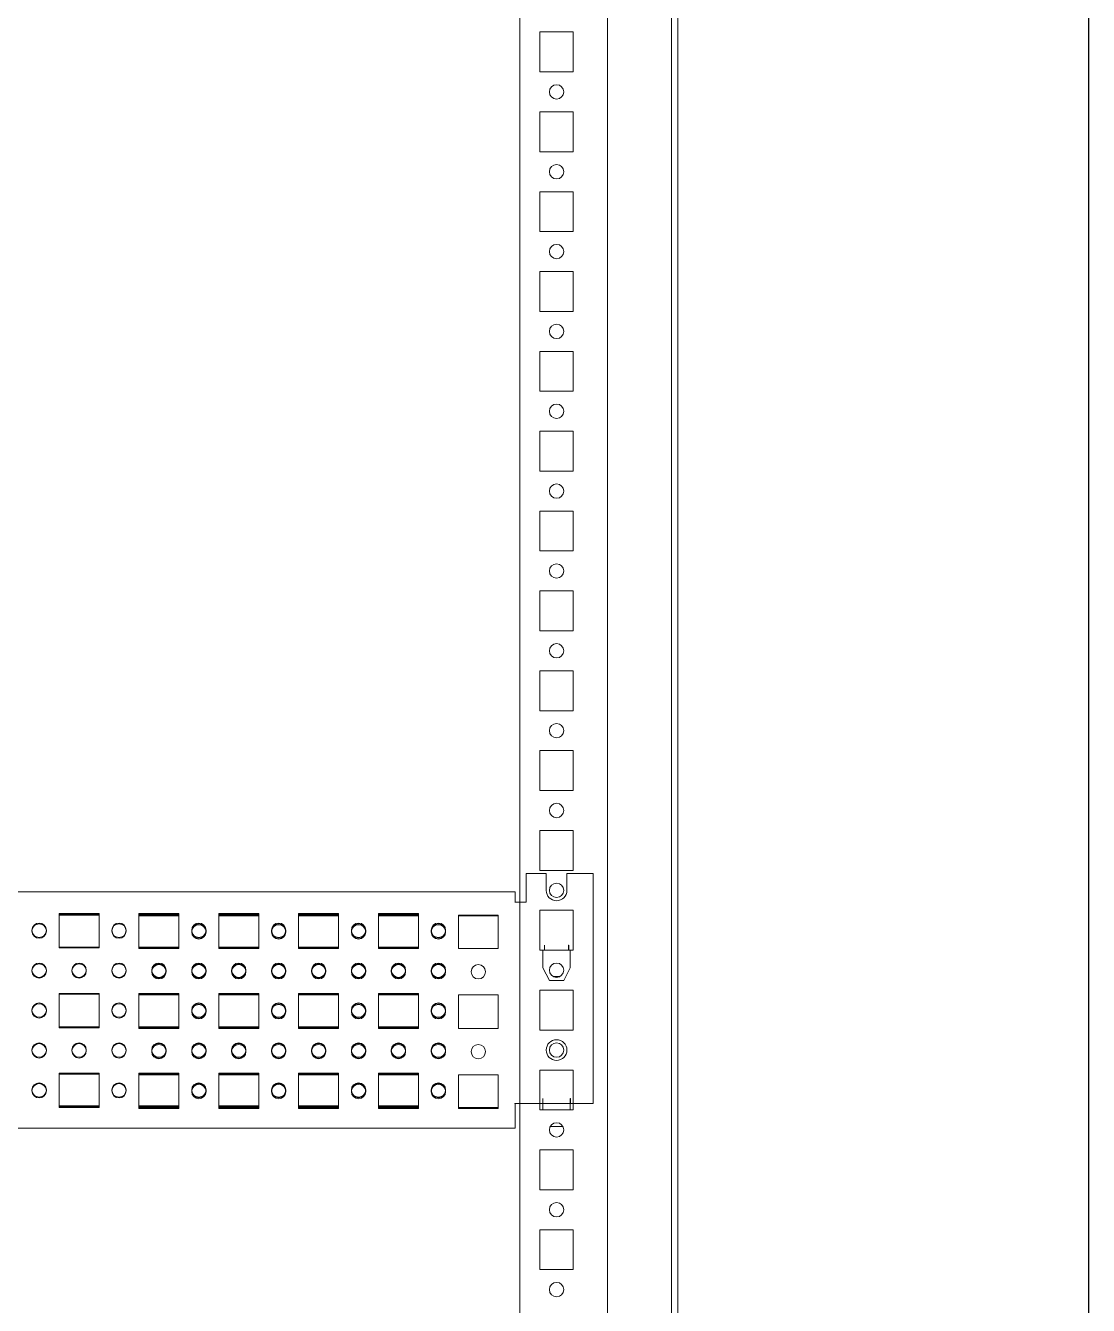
# Model space of a CAD drawing. Header units: millimetres. Extents: x 6893 to 19543, y -3475 to 6590.
# Drawn here: x 12952.7 to 13285.5, y -892 to -491.3 of the extents above; entities that cross this region are included whole.
import ezdxf

# ---------------------------------------------------------------- set-up
doc = ezdxf.new("R2010")
doc.units = ezdxf.units.MM
doc.linetypes.add('ACAD_ISO04W100', pattern=[30, 24, -3, 0, -3])
doc.layers.add('shixian', color=7, linetype='Continuous')
doc.layers.add('xuxian1', color=6, linetype='ACAD_ISO04W100')

# ---------------------------------------------------------------- blocks, each defined once
blk = doc.blocks.new('图框1')
at = {"layer": 'xuxian1', "linetype": 'ByBlock'}
blk.add_line((333.583, 247.158), (333.583, 52.158), dxfattribs=at)

msp = doc.modelspace()

# ---------------------------------------------------------------- linework, layer by layer
at = {"color": 7, "linetype": 'Continuous', "lineweight": 15}
for p, q in [((13154.9691, -164.99), (13154.9691, -1633.9901)), ((13156.9691, -164.99), (13156.9691, -1633.9901)), ((13107.4691, -1618.0901), (13107.4691, -206.09)), ((13134.9691, -1564.49), (13134.9691, -234.49)), ((13124.2191, -493.34), (13113.7191, -493.34)), ((13113.7191, -493.34), (13113.7191, -505.84)), ((13124.2191, -505.84), (13124.2191, -493.34)), ((13113.7191, -505.84), (13124.2191, -505.84)), ((13124.2191, -518.34), (13113.7191, -518.34)), ((13113.7191, -518.34), (13113.7191, -530.84)), ((13124.2191, -518.3401), (13113.7191, -518.3401)), ((13113.7191, -518.3401), (13113.7191, -530.84)), ((13124.2191, -530.84), (13124.2191, -518.34)), ((13124.2191, -530.84), (13124.2191, -518.3401)), ((13113.7191, -530.84), (13124.2191, -530.84)), ((13113.7191, -530.84), (13124.2191, -530.84)), ((13124.2191, -543.34), (13113.7191, -543.34)), ((13113.7191, -543.34), (13113.7191, -555.84)), ((13124.2191, -543.3401), (13113.7191, -543.3401)), ((13113.7191, -543.3401), (13113.7191, -555.84)), ((13124.2191, -543.3401), (13113.7191, -543.3401)), ((13113.7191, -543.3401), (13113.7191, -555.84)), ((13124.2191, -555.84), (13124.2191, -543.34)), ((13124.2191, -555.84), (13124.2191, -543.3401)), ((13124.2191, -555.84), (13124.2191, -543.3401)), ((13113.7191, -555.84), (13124.2191, -555.84)), ((13113.7191, -555.84), (13124.2191, -555.84)), ((13113.7191, -555.84), (13124.2191, -555.84)), ((13124.2191, -568.34), (13113.7191, -568.34)), ((13113.7191, -568.34), (13113.7191, -580.84)), ((13124.2191, -568.34), (13113.7191, -568.34)), ((13113.7191, -568.34), (13113.7191, -580.84)), ((13124.2191, -568.34), (13113.7191, -568.34)), ((13113.7191, -568.34), (13113.7191, -580.8401)), ((13124.2191, -580.84), (13124.2191, -568.34)), ((13124.2191, -580.84), (13124.2191, -568.34)), ((13124.2191, -580.8401), (13124.2191, -568.34)), ((13113.7191, -580.84), (13124.2191, -580.84)), ((13113.7191, -580.84), (13124.2191, -580.84)), ((13113.7191, -580.8401), (13124.2191, -580.8401)), ((13124.2191, -593.34), (13113.7191, -593.34)), ((13113.7191, -593.34), (13113.7191, -605.8401)), ((13124.2191, -593.34), (13113.7191, -593.34)), ((13113.7191, -593.34), (13113.7191, -605.8401)), ((13124.2191, -593.34), (13113.7191, -593.34)), ((13113.7191, -593.34), (13113.7191, -605.84)), ((13124.2191, -605.8401), (13124.2191, -593.34)), ((13124.2191, -605.8401), (13124.2191, -593.34)), ((13124.2191, -605.84), (13124.2191, -593.34)), ((13113.7191, -605.84), (13124.2191, -605.84)), ((13113.7191, -605.8401), (13124.2191, -605.8401)), ((13113.7191, -605.8401), (13124.2191, -605.8401)), ((13124.2191, -618.34), (13113.7191, -618.34)), ((13113.7191, -618.34), (13113.7191, -630.84)), ((13124.2191, -618.34), (13113.7191, -618.34)), ((13113.7191, -618.34), (13113.7191, -630.8401)), ((13124.2191, -618.34), (13113.7191, -618.34)), ((13113.7191, -618.34), (13113.7191, -630.84)), ((13124.2191, -630.84), (13124.2191, -618.34)), ((13124.2191, -630.8401), (13124.2191, -618.34)), ((13124.2191, -630.84), (13124.2191, -618.34)), ((13113.7191, -630.84), (13124.2191, -630.84)), ((13113.7191, -630.84), (13124.2191, -630.84)), ((13113.7191, -630.8401), (13124.2191, -630.8401)), ((13124.2191, -643.34), (13113.7191, -643.34)), ((13113.7191, -643.34), (13113.7191, -655.84)), ((13124.2191, -643.34), (13113.7191, -643.34)), ((13113.7191, -643.34), (13113.7191, -655.84)), ((13124.2191, -655.84), (13124.2191, -643.34)), ((13124.2191, -655.84), (13124.2191, -643.34)), ((13113.7191, -655.84), (13124.2191, -655.84)), ((13113.7191, -655.84), (13124.2191, -655.84)), ((13124.2191, -668.3401), (13113.7191, -668.3401)), ((13113.7191, -668.3401), (13113.7191, -680.84)), ((13124.2191, -680.84), (13124.2191, -668.3401)), ((13113.7191, -680.84), (13124.2191, -680.84)), ((13124.2191, -693.34), (13113.7191, -693.34)), ((13113.7191, -693.34), (13113.7191, -705.84)), ((13124.2191, -705.84), (13124.2191, -693.34)), ((13113.7191, -705.84), (13124.2191, -705.84)), ((13124.2191, -718.34), (13113.7191, -718.34)), ((13113.7191, -718.34), (13113.7191, -730.8401)), ((13124.2191, -730.8401), (13124.2191, -718.34)), ((13113.7191, -730.8401), (13124.2191, -730.8401)), ((13124.2191, -743.34), (13113.7191, -743.34)), ((13113.7191, -743.34), (13113.7191, -755.84)), ((13124.2191, -755.84), (13124.2191, -743.34)), ((13115.7194, -756.84), (13109.4694, -756.84)), ((13109.4694, -756.84), (13109.4694, -765.84)), ((13113.7191, -755.84), (13124.2191, -755.84)), ((13113.7191, -755.8401), (13124.2191, -755.8401)), ((13115.7194, -756.84), (13115.7194, -762.09)), ((13122.2194, -762.09), (13122.2194, -756.84)), ((13130.4694, -756.84), (13122.2194, -756.84)), ((13130.4694, -828.84), (13130.4694, -756.84)), ((13105.9694, -762.59), (12830.9691, -762.59)), ((13105.9694, -762.59), (13105.9694, -764.1001)), ((13105.9694, -765.7651), (13105.9694, -764.1001)), ((12963.2194, -769.34), (12963.2194, -779.84)), ((12963.2194, -769.34), (12963.2194, -779.84)), ((12975.7194, -769.34), (12963.2194, -769.34)), ((12975.7194, -779.84), (12975.7194, -769.34)), ((12988.2194, -769.34), (12988.2194, -779.84)), ((13000.7194, -769.34), (12988.2194, -769.34)), ((12988.2194, -769.34), (12988.2194, -779.84)), ((13000.7194, -769.34), (12988.2194, -769.34)), ((12988.2194, -769.34), (12988.2194, -779.84)), ((12988.2194, -769.34), (12988.2194, -779.84)), ((13000.7194, -769.34), (12988.2194, -769.34)), ((13000.7194, -779.84), (13000.7194, -769.34)), ((13000.7194, -779.84), (13000.7194, -769.34)), ((13000.7194, -779.84), (13000.7194, -769.34)), ((13013.2194, -769.34), (13013.2194, -779.84)), ((13025.7194, -769.34), (13013.2194, -769.34)), ((13013.2194, -769.34), (13013.2194, -779.84)), ((13013.2194, -769.34), (13013.2194, -779.84)), ((13025.7194, -769.34), (13013.2194, -769.34)), ((13025.7194, -779.84), (13025.7194, -769.34)), ((13025.7194, -779.84), (13025.7194, -769.34)), ((13038.2194, -769.34), (13038.2194, -779.84)), ((13038.2194, -769.34), (13038.2194, -779.84)), ((13050.7194, -769.34), (13038.2194, -769.34)), ((13050.7194, -779.84), (13050.7194, -769.34)), ((13063.2194, -769.34), (13063.2194, -779.84)), ((13075.7194, -769.34), (13063.2194, -769.34)), ((13075.7194, -779.84), (13075.7194, -769.34)), ((13105.9694, -765.7651), (13105.891, -765.7651)), ((13105.891, -765.7651), (13105.891, -765.84)), ((13105.891, -765.84), (13105.9661, -765.84)), ((13105.9721, -765.84), (13105.9661, -765.84)), ((13105.9694, -765.7651), (13105.9694, -765.84)), ((13105.9721, -765.84), (13107.5625, -765.84)), ((13107.5625, -765.84), (13108.4713, -765.84)), ((13109.4694, -765.84), (13108.4713, -765.84)), ((13124.2191, -768.34), (13113.7191, -768.34)), ((13113.7191, -768.34), (13113.7191, -780.84)), ((13124.2191, -780.84), (13124.2191, -768.34)), ((12963.2194, -769.59), (12963.2194, -780.09)), ((12975.7194, -769.59), (12963.2194, -769.59)), ((12963.2194, -769.59), (12963.2194, -780.09)), ((12975.7194, -769.59), (12963.2194, -769.59)), ((12975.7194, -769.59), (12963.2194, -769.59)), ((12975.7194, -769.84), (12963.2194, -769.84)), ((12975.7194, -769.84), (12963.2194, -769.84)), ((12975.7194, -780.09), (12975.7194, -769.59)), ((12975.7194, -780.09), (12975.7194, -769.59)), ((13000.7194, -769.59), (12988.2194, -769.59)), ((12988.2194, -769.59), (12988.2194, -780.09)), ((13000.7194, -769.59), (12988.2194, -769.59)), ((13000.7194, -769.59), (12988.2194, -769.59)), ((12988.2194, -769.59), (12988.2194, -780.09)), ((13000.7194, -769.59), (12988.2194, -769.59)), ((13000.7194, -769.59), (12988.2194, -769.59)), ((12988.2194, -769.59), (12988.2194, -780.09)), ((13000.7194, -769.59), (12988.2194, -769.59)), ((12988.2194, -769.59), (12988.2194, -780.09)), ((13000.7194, -769.59), (12988.2194, -769.59)), ((12988.2194, -769.59), (12988.2194, -780.09)), ((13000.7194, -769.59), (12988.2194, -769.59)), ((13000.7194, -769.84), (12988.2194, -769.84)), ((13000.7194, -769.84), (12988.2194, -769.84)), ((13000.7194, -769.84), (12988.2194, -769.84)), ((13000.7194, -769.84), (12988.2194, -769.84)), ((13000.7194, -769.84), (12988.2194, -769.84)), ((12988.2194, -769.84), (13000.7194, -769.84)), ((12988.2194, -780.34), (12988.2194, -769.84)), ((13000.7194, -770.09), (12988.2194, -770.09)), ((13000.7194, -780.09), (13000.7194, -769.59)), ((13000.7194, -780.09), (13000.7194, -769.59)), ((13000.7194, -780.09), (13000.7194, -769.59)), ((13000.7194, -780.09), (13000.7194, -769.59)), ((13000.7194, -780.09), (13000.7194, -769.59)), ((13000.7194, -769.84), (13000.7194, -780.34)), ((13025.7194, -769.59), (13013.2194, -769.59)), ((13013.2194, -769.59), (13025.7194, -769.59)), ((13013.2194, -780.09), (13013.2194, -769.59)), ((13013.2194, -769.59), (13013.2194, -780.09)), ((13025.7194, -769.59), (13013.2194, -769.59)), ((13025.7194, -769.59), (13013.2194, -769.59)), ((13013.2194, -769.59), (13013.2194, -780.09)), ((13025.7194, -769.59), (13013.2194, -769.59)), ((13013.2194, -769.59), (13013.2194, -780.09)), ((13025.7194, -769.59), (13013.2194, -769.59)), ((13013.2194, -769.59), (13013.2194, -780.09)), ((13025.7194, -769.59), (13013.2194, -769.59)), ((13025.7194, -769.84), (13013.2194, -769.84)), ((13025.7194, -769.84), (13013.2194, -769.84)), ((13025.7194, -769.84), (13013.2194, -769.84)), ((13025.7194, -769.84), (13013.2194, -769.84)), ((13025.7194, -769.84), (13013.2194, -769.84)), ((13013.2194, -769.84), (13025.7194, -769.84)), ((13013.2194, -780.34), (13013.2194, -769.84)), ((13025.7194, -770.09), (13013.2194, -770.09)), ((13025.7194, -769.59), (13025.7194, -780.09)), ((13025.7194, -780.09), (13025.7194, -769.59)), ((13025.7194, -780.09), (13025.7194, -769.59)), ((13025.7194, -780.09), (13025.7194, -769.59)), ((13025.7194, -780.09), (13025.7194, -769.59)), ((13025.7194, -769.84), (13025.7194, -780.34)), ((13038.2194, -769.59), (13038.2194, -780.09)), ((13050.7194, -769.59), (13038.2194, -769.59)), ((13050.7194, -769.59), (13038.2194, -769.59)), ((13038.2194, -769.59), (13038.2194, -780.09)), ((13050.7194, -769.59), (13038.2194, -769.59)), ((13038.2194, -769.59), (13050.7194, -769.59)), ((13038.2194, -780.09), (13038.2194, -769.59)), ((13038.2194, -769.59), (13038.2194, -780.09)), ((13038.2194, -769.59), (13038.2194, -780.09)), ((13050.7194, -769.59), (13038.2194, -769.59)), ((13050.7194, -769.84), (13038.2194, -769.84)), ((13050.7194, -769.84), (13038.2194, -769.84)), ((13050.7194, -769.84), (13038.2194, -769.84)), ((13050.7194, -769.84), (13038.2194, -769.84)), ((13038.2194, -769.84), (13038.2194, -780.34)), ((13050.7194, -769.84), (13038.2194, -769.84)), ((13050.7194, -770.09), (13038.2194, -770.09)), ((13050.7194, -780.09), (13050.7194, -769.59)), ((13050.7194, -780.09), (13050.7194, -769.59)), ((13050.7194, -769.59), (13050.7194, -780.09)), ((13050.7194, -780.09), (13050.7194, -769.59)), ((13050.7194, -780.34), (13050.7194, -769.84)), ((13063.2194, -769.59), (13063.2194, -780.09)), ((13075.7194, -769.59), (13063.2194, -769.59)), ((13075.7194, -769.59), (13063.2194, -769.59)), ((13063.2194, -769.59), (13063.2194, -780.09)), ((13075.7194, -769.59), (13063.2194, -769.59)), ((13075.7194, -769.84), (13063.2194, -769.84)), ((13075.7194, -769.84), (13063.2194, -769.84)), ((13063.2194, -769.84), (13063.2194, -780.34)), ((13075.7194, -769.84), (13063.2194, -769.84)), ((13075.7194, -770.09), (13063.2194, -770.09)), ((13075.7194, -780.09), (13075.7194, -769.59)), ((13075.7194, -780.09), (13075.7194, -769.59)), ((13075.7194, -780.34), (13075.7194, -769.84)), ((13088.2194, -769.84), (13088.2194, -780.34)), ((13100.7194, -769.84), (13088.2194, -769.84)), ((13100.7194, -770.09), (13088.2194, -770.09)), ((13100.7194, -780.34), (13100.7194, -769.84)), ((12963.2194, -779.84), (12975.7194, -779.84)), ((12963.2194, -780.09), (12975.7194, -780.09)), ((12963.2194, -780.09), (12975.7194, -780.09)), ((12988.2194, -779.84), (13000.7194, -779.84)), ((12988.2194, -779.84), (13000.7194, -779.84)), ((12988.2194, -779.84), (13000.7194, -779.84)), ((12988.2194, -780.09), (13000.7194, -780.09)), ((12988.2194, -780.09), (13000.7194, -780.09)), ((12988.2194, -780.09), (13000.7194, -780.09)), ((12988.2194, -780.09), (13000.7194, -780.09)), ((12988.2194, -780.09), (13000.7194, -780.09)), ((13000.7194, -780.34), (12988.2194, -780.34)), ((13013.2194, -779.84), (13025.7194, -779.84)), ((13013.2194, -779.84), (13025.7194, -779.84)), ((13025.7194, -780.09), (13013.2194, -780.09)), ((13013.2194, -780.09), (13025.7194, -780.09)), ((13013.2194, -780.09), (13025.7194, -780.09)), ((13013.2194, -780.09), (13025.7194, -780.09)), ((13013.2194, -780.09), (13025.7194, -780.09)), ((13025.7194, -780.34), (13013.2194, -780.34)), ((13038.2194, -779.84), (13050.7194, -779.84)), ((13038.2194, -780.09), (13050.7194, -780.09)), ((13038.2194, -780.09), (13050.7194, -780.09)), ((13050.7194, -780.09), (13038.2194, -780.09)), ((13038.2194, -780.09), (13050.7194, -780.09)), ((13038.2194, -780.34), (13050.7194, -780.34)), ((13063.2194, -779.84), (13075.7194, -779.84)), ((13063.2194, -780.09), (13075.7194, -780.09)), ((13063.2194, -780.09), (13075.7194, -780.09)), ((13063.2194, -780.34), (13075.7194, -780.34)), ((13088.2194, -780.34), (13100.7194, -780.34)), ((13113.7191, -780.84), (13124.2191, -780.84)), ((13115.1444, -780.84), (13114.7194, -780.84)), ((13114.7194, -780.84), (13114.7194, -786.3401)), ((13115.2194, -779.255), (13115.1444, -779.255)), ((13115.1444, -779.255), (13115.1444, -780.84)), ((13115.1444, -780.84), (13122.7944, -780.84)), ((13115.2194, -779.3301), (13115.2194, -779.255)), ((13115.2194, -780.84), (13115.2194, -779.3301)), ((13122.7944, -779.255), (13122.7194, -779.255)), ((13122.7194, -779.255), (13122.7194, -779.3301)), ((13122.7194, -779.3301), (13122.7194, -780.84)), ((13122.7944, -780.84), (13122.7944, -779.255)), ((13123.2194, -780.84), (13122.7944, -780.84)), ((13123.2194, -786.3401), (13123.2194, -780.84)), ((13116.7194, -790.3401), (13114.7194, -786.3401)), ((13117.9789, -789.1104), (13119.9593, -789.1104)), ((13123.2194, -786.3401), (13121.2194, -790.3401)), ((13124.2191, -793.3401), (13113.7191, -793.3401)), ((13113.7191, -793.3401), (13113.7191, -805.84)), ((13116.7194, -790.3401), (13121.2194, -790.3401)), ((13124.2191, -805.84), (13124.2191, -793.3401)), ((12963.2194, -794.3401), (12963.2194, -804.84)), ((12963.2194, -794.3401), (12963.2194, -804.84)), ((12975.7194, -794.3401), (12963.2194, -794.3401)), ((12963.2194, -794.5901), (12963.2194, -805.09)), ((12975.7194, -794.5901), (12963.2194, -794.5901)), ((12963.2194, -794.5901), (12963.2194, -805.09)), ((12975.7194, -794.5901), (12963.2194, -794.5901)), ((12975.7194, -804.84), (12975.7194, -794.3401)), ((12975.7194, -805.09), (12975.7194, -794.5901)), ((12975.7194, -805.09), (12975.7194, -794.5901)), ((12988.2194, -794.3401), (12988.2194, -804.84)), ((13000.7194, -794.3401), (12988.2194, -794.3401)), ((12988.2194, -794.3401), (12988.2194, -804.84)), ((13000.7194, -794.3401), (12988.2194, -794.3401)), ((12988.2194, -794.3401), (12988.2194, -804.84)), ((12988.2194, -794.3401), (12988.2194, -804.84)), ((13000.7194, -794.3401), (12988.2194, -794.3401)), ((12988.2194, -794.5901), (12988.2194, -805.09)), ((13000.7194, -794.5901), (12988.2194, -794.5901)), ((12988.2194, -794.5901), (12988.2194, -805.09)), ((13000.7194, -794.5901), (12988.2194, -794.5901)), ((12988.2194, -794.5901), (12988.2194, -805.09)), ((13000.7194, -794.5901), (12988.2194, -794.5901)), ((12988.2194, -794.5901), (12988.2194, -805.09)), ((13000.7194, -794.5901), (12988.2194, -794.5901)), ((12988.2194, -794.5901), (12988.2194, -805.09)), ((13000.7194, -794.5901), (12988.2194, -794.5901)), ((12988.2194, -794.84), (13000.7194, -794.84)), ((12988.2194, -805.34), (12988.2194, -794.84)), ((13000.7194, -804.84), (13000.7194, -794.3401)), ((13000.7194, -804.84), (13000.7194, -794.3401)), ((13000.7194, -804.84), (13000.7194, -794.3401)), ((13000.7194, -805.09), (13000.7194, -794.5901)), ((13000.7194, -805.09), (13000.7194, -794.5901)), ((13000.7194, -805.09), (13000.7194, -794.5901)), ((13000.7194, -805.09), (13000.7194, -794.5901)), ((13000.7194, -805.09), (13000.7194, -794.5901)), ((13000.7194, -794.84), (13000.7194, -805.34)), ((13013.2194, -794.3401), (13013.2194, -804.84)), ((13025.7194, -794.3401), (13013.2194, -794.3401)), ((13013.2194, -794.3401), (13013.2194, -804.84)), ((13013.2194, -794.3401), (13013.2194, -804.84)), ((13025.7194, -794.3401), (13013.2194, -794.3401)), ((13013.2194, -794.5901), (13025.7194, -794.5901)), ((13013.2194, -805.09), (13013.2194, -794.5901)), ((13013.2194, -794.5901), (13013.2194, -805.09)), ((13025.7194, -794.5901), (13013.2194, -794.5901)), ((13013.2194, -794.5901), (13013.2194, -805.09)), ((13025.7194, -794.5901), (13013.2194, -794.5901)), ((13013.2194, -794.5901), (13013.2194, -805.09)), ((13025.7194, -794.5901), (13013.2194, -794.5901)), ((13013.2194, -794.5901), (13013.2194, -805.09)), ((13025.7194, -794.5901), (13013.2194, -794.5901)), ((13013.2194, -794.84), (13025.7194, -794.84)), ((13013.2194, -805.34), (13013.2194, -794.84)), ((13025.7194, -804.84), (13025.7194, -794.3401)), ((13025.7194, -804.84), (13025.7194, -794.3401)), ((13025.7194, -794.5901), (13025.7194, -805.09)), ((13025.7194, -805.09), (13025.7194, -794.5901)), ((13025.7194, -805.09), (13025.7194, -794.5901)), ((13025.7194, -805.09), (13025.7194, -794.5901)), ((13025.7194, -805.09), (13025.7194, -794.5901)), ((13025.7194, -794.84), (13025.7194, -805.34)), ((13038.2194, -794.3401), (13038.2194, -804.84)), ((13038.2194, -794.3401), (13038.2194, -804.84)), ((13050.7194, -794.3401), (13038.2194, -794.3401)), ((13038.2194, -794.5901), (13038.2194, -805.09)), ((13050.7194, -794.5901), (13038.2194, -794.5901)), ((13038.2194, -794.5901), (13038.2194, -805.09)), ((13050.7194, -794.5901), (13038.2194, -794.5901)), ((13038.2194, -794.5901), (13050.7194, -794.5901)), ((13038.2194, -805.09), (13038.2194, -794.5901)), ((13038.2194, -794.5901), (13038.2194, -805.09)), ((13038.2194, -794.5901), (13038.2194, -805.09)), ((13050.7194, -794.5901), (13038.2194, -794.5901)), ((13038.2194, -794.84), (13038.2194, -805.34)), ((13050.7194, -794.84), (13038.2194, -794.84)), ((13050.7194, -804.84), (13050.7194, -794.3401)), ((13050.7194, -805.09), (13050.7194, -794.5901)), ((13050.7194, -805.09), (13050.7194, -794.5901)), ((13050.7194, -794.5901), (13050.7194, -805.09)), ((13050.7194, -805.09), (13050.7194, -794.5901)), ((13050.7194, -805.34), (13050.7194, -794.84)), ((13063.2194, -794.3401), (13063.2194, -804.84)), ((13075.7194, -794.3401), (13063.2194, -794.3401)), ((13063.2194, -794.5901), (13063.2194, -805.09)), ((13075.7194, -794.5901), (13063.2194, -794.5901)), ((13063.2194, -794.5901), (13063.2194, -805.09)), ((13075.7194, -794.5901), (13063.2194, -794.5901)), ((13063.2194, -794.84), (13063.2194, -805.34)), ((13075.7194, -794.84), (13063.2194, -794.84)), ((13075.7194, -804.84), (13075.7194, -794.3401)), ((13075.7194, -805.09), (13075.7194, -794.5901)), ((13075.7194, -805.09), (13075.7194, -794.5901)), ((13075.7194, -805.34), (13075.7194, -794.84)), ((13088.2194, -794.84), (13088.2194, -805.34)), ((13100.7194, -794.84), (13088.2194, -794.84)), ((13100.7194, -805.34), (13100.7194, -794.84)), ((12963.2194, -804.84), (12975.7194, -804.84)), ((12963.2194, -805.09), (12975.7194, -805.09)), ((12963.2194, -805.09), (12975.7194, -805.09)), ((12988.2194, -804.84), (13000.7194, -804.84)), ((12988.2194, -804.84), (13000.7194, -804.84)), ((12988.2194, -804.84), (13000.7194, -804.84)), ((12988.2194, -805.09), (13000.7194, -805.09)), ((12988.2194, -805.09), (13000.7194, -805.09)), ((12988.2194, -805.09), (13000.7194, -805.09)), ((12988.2194, -805.09), (13000.7194, -805.09)), ((12988.2194, -805.09), (13000.7194, -805.09)), ((13000.7194, -805.34), (12988.2194, -805.34)), ((13013.2194, -804.84), (13025.7194, -804.84)), ((13013.2194, -804.84), (13025.7194, -804.84)), ((13025.7194, -805.09), (13013.2194, -805.09)), ((13013.2194, -805.09), (13025.7194, -805.09)), ((13013.2194, -805.09), (13025.7194, -805.09)), ((13013.2194, -805.09), (13025.7194, -805.09)), ((13013.2194, -805.09), (13025.7194, -805.09)), ((13025.7194, -805.34), (13013.2194, -805.34)), ((13038.2194, -804.84), (13050.7194, -804.84)), ((13038.2194, -805.09), (13050.7194, -805.09)), ((13038.2194, -805.09), (13050.7194, -805.09)), ((13050.7194, -805.09), (13038.2194, -805.09)), ((13038.2194, -805.09), (13050.7194, -805.09)), ((13038.2194, -805.34), (13050.7194, -805.34)), ((13063.2194, -804.84), (13075.7194, -804.84)), ((13063.2194, -805.09), (13075.7194, -805.09)), ((13063.2194, -805.09), (13075.7194, -805.09)), ((13063.2194, -805.34), (13075.7194, -805.34)), ((13088.2194, -805.34), (13100.7194, -805.34)), ((13113.7191, -805.84), (13124.2191, -805.84)), ((12963.2194, -819.34), (12963.2194, -829.8401)), ((12963.2194, -819.34), (12963.2194, -829.8401)), ((12975.7194, -819.34), (12963.2194, -819.34)), ((12975.7194, -819.59), (12963.2194, -819.59)), ((12963.2194, -819.59), (12963.2194, -830.09)), ((12963.2194, -819.59), (12963.2194, -830.09)), ((12975.7194, -819.59), (12963.2194, -819.59)), ((12975.7194, -829.8401), (12975.7194, -819.34)), ((12975.7194, -830.09), (12975.7194, -819.59)), ((12975.7194, -830.09), (12975.7194, -819.59)), ((12988.2194, -819.34), (12988.2194, -829.8401)), ((13000.7194, -819.34), (12988.2194, -819.34)), ((12988.2194, -819.34), (12988.2194, -829.8401)), ((13000.7194, -819.34), (12988.2194, -819.34)), ((12988.2194, -819.34), (12988.2194, -829.8401)), ((12988.2194, -819.34), (12988.2194, -829.8401)), ((13000.7194, -819.34), (12988.2194, -819.34)), ((12988.2194, -819.59), (12988.2194, -830.09)), ((13000.7194, -819.59), (12988.2194, -819.59)), ((12988.2194, -819.59), (12988.2194, -830.09)), ((13000.7194, -819.59), (12988.2194, -819.59)), ((13000.7194, -819.59), (12988.2194, -819.59)), ((12988.2194, -819.59), (12988.2194, -830.09)), ((12988.2194, -819.59), (12988.2194, -830.09)), ((13000.7194, -819.59), (12988.2194, -819.59)), ((12988.2194, -819.59), (12988.2194, -830.09)), ((13000.7194, -819.59), (12988.2194, -819.59)), ((12988.2194, -830.34), (12988.2194, -819.84)), ((12988.2194, -819.84), (13000.7194, -819.84)), ((13000.7194, -829.8401), (13000.7194, -819.34)), ((13000.7194, -829.8401), (13000.7194, -819.34)), ((13000.7194, -829.8401), (13000.7194, -819.34)), ((13000.7194, -830.09), (13000.7194, -819.59)), ((13000.7194, -830.09), (13000.7194, -819.59)), ((13000.7194, -830.09), (13000.7194, -819.59)), ((13000.7194, -830.09), (13000.7194, -819.59)), ((13000.7194, -830.09), (13000.7194, -819.59)), ((13000.7194, -819.84), (13000.7194, -830.34)), ((13013.2194, -819.34), (13013.2194, -829.8401)), ((13025.7194, -819.34), (13013.2194, -819.34)), ((13013.2194, -819.34), (13013.2194, -829.8401)), ((13013.2194, -819.34), (13013.2194, -829.8401)), ((13025.7194, -819.34), (13013.2194, -819.34)), ((13013.2194, -830.09), (13013.2194, -819.59)), ((13013.2194, -819.59), (13025.7194, -819.59)), ((13013.2194, -819.59), (13013.2194, -830.09)), ((13025.7194, -819.59), (13013.2194, -819.59)), ((13025.7194, -819.59), (13013.2194, -819.59)), ((13013.2194, -819.59), (13013.2194, -830.09)), ((13013.2194, -819.59), (13013.2194, -830.09)), ((13025.7194, -819.59), (13013.2194, -819.59)), ((13013.2194, -819.59), (13013.2194, -830.09)), ((13025.7194, -819.59), (13013.2194, -819.59)), ((13013.2194, -830.34), (13013.2194, -819.84)), ((13013.2194, -819.84), (13025.7194, -819.84)), ((13025.7194, -829.8401), (13025.7194, -819.34)), ((13025.7194, -829.8401), (13025.7194, -819.34)), ((13025.7194, -819.59), (13025.7194, -830.09)), ((13025.7194, -830.09), (13025.7194, -819.59)), ((13025.7194, -830.09), (13025.7194, -819.59)), ((13025.7194, -830.09), (13025.7194, -819.59)), ((13025.7194, -830.09), (13025.7194, -819.59)), ((13025.7194, -819.84), (13025.7194, -830.34)), ((13038.2194, -819.34), (13038.2194, -829.8401)), ((13038.2194, -819.34), (13038.2194, -829.8401)), ((13050.7194, -819.34), (13038.2194, -819.34)), ((13050.7194, -819.59), (13038.2194, -819.59)), ((13038.2194, -819.59), (13038.2194, -830.09)), ((13038.2194, -830.09), (13038.2194, -819.59)), ((13038.2194, -819.59), (13050.7194, -819.59)), ((13038.2194, -819.59), (13038.2194, -830.09)), ((13050.7194, -819.59), (13038.2194, -819.59)), ((13038.2194, -819.59), (13038.2194, -830.09)), ((13038.2194, -819.59), (13038.2194, -830.09)), ((13050.7194, -819.59), (13038.2194, -819.59)), ((13050.7194, -819.84), (13038.2194, -819.84)), ((13038.2194, -819.84), (13038.2194, -830.34)), ((13050.7194, -829.8401), (13050.7194, -819.34)), ((13050.7194, -830.09), (13050.7194, -819.59)), ((13050.7194, -819.59), (13050.7194, -830.09)), ((13050.7194, -830.09), (13050.7194, -819.59)), ((13050.7194, -830.09), (13050.7194, -819.59)), ((13050.7194, -830.34), (13050.7194, -819.84)), ((13063.2194, -819.34), (13063.2194, -829.8401)), ((13075.7194, -819.34), (13063.2194, -819.34)), ((13063.2194, -819.59), (13063.2194, -830.09)), ((13075.7194, -819.59), (13063.2194, -819.59)), ((13063.2194, -819.59), (13063.2194, -830.09)), ((13075.7194, -819.59), (13063.2194, -819.59)), ((13063.2194, -819.84), (13063.2194, -830.34)), ((13075.7194, -819.84), (13063.2194, -819.84)), ((13075.7194, -829.8401), (13075.7194, -819.34)), ((13075.7194, -830.09), (13075.7194, -819.59)), ((13075.7194, -830.09), (13075.7194, -819.59)), ((13075.7194, -830.34), (13075.7194, -819.84)), ((13088.2194, -819.84), (13088.2194, -830.34)), ((13100.7194, -819.84), (13088.2194, -819.84)), ((13100.7194, -830.34), (13100.7194, -819.84)), ((13124.2191, -818.34), (13113.7191, -818.34)), ((13113.7191, -818.34), (13113.7191, -830.84)), ((13124.2191, -830.84), (13124.2191, -818.34)), ((13105.9661, -828.84), (13105.891, -828.84)), ((13105.891, -828.84), (13105.891, -828.9151)), ((13105.891, -828.9151), (13105.9694, -828.9151)), ((13105.9661, -828.84), (13105.9721, -828.84)), ((13105.9694, -835.08), (13105.9694, -828.9151)), ((13107.5625, -828.84), (13105.9721, -828.84)), ((13108.4713, -828.84), (13107.5625, -828.84)), ((13108.4713, -828.84), (13114.6444, -828.84)), ((13113.7191, -828.84), (13113.7191, -830.84)), ((13114.7194, -827.2551), (13114.6444, -827.2551)), ((13114.6444, -827.2551), (13114.6444, -828.84)), ((13114.7194, -827.33), (13114.7194, -827.2551)), ((13114.7194, -828.84), (13114.7194, -827.33)), ((13114.7194, -828.84), (13123.2194, -828.84)), ((13114.7194, -828.84), (13114.7194, -828.85)), ((13114.7194, -830.6585), (13114.7194, -828.85)), ((13123.2944, -827.2551), (13123.2194, -827.2551)), ((13123.2194, -827.2551), (13123.2194, -827.33)), ((13123.2194, -827.33), (13123.2194, -828.84)), ((13123.2194, -828.85), (13123.2194, -828.84)), ((13123.2194, -828.85), (13123.2194, -830.6585)), ((13123.2944, -828.84), (13123.2944, -827.2551)), ((13123.2944, -828.84), (13130.4694, -828.84)), ((13124.2191, -830.84), (13124.2191, -828.84)), ((12963.2194, -829.59), (12975.7194, -829.59)), ((12963.2194, -829.84), (12975.7194, -829.84)), ((12963.2194, -829.84), (12975.7194, -829.84)), ((12963.2194, -829.8401), (12975.7194, -829.8401)), ((12963.2194, -830.09), (12975.7194, -830.09)), ((12963.2194, -830.09), (12975.7194, -830.09)), ((12988.2194, -829.59), (13000.7194, -829.59)), ((12988.2194, -829.59), (13000.7194, -829.59)), ((12988.2194, -829.59), (13000.7194, -829.59)), ((12988.2194, -829.84), (13000.7194, -829.84)), ((12988.2194, -829.84), (13000.7194, -829.84)), ((12988.2194, -829.84), (13000.7194, -829.84)), ((12988.2194, -829.84), (13000.7194, -829.84)), ((12988.2194, -829.84), (13000.7194, -829.84)), ((12988.2194, -829.8401), (13000.7194, -829.8401)), ((12988.2194, -829.8401), (13000.7194, -829.8401)), ((12988.2194, -829.8401), (13000.7194, -829.8401)), ((12988.2194, -830.09), (13000.7194, -830.09)), ((12988.2194, -830.09), (13000.7194, -830.09)), ((12988.2194, -830.09), (13000.7194, -830.09)), ((12988.2194, -830.09), (13000.7194, -830.09)), ((12988.2194, -830.09), (13000.7194, -830.09)), ((12988.2194, -830.09), (13000.7194, -830.09)), ((13000.7194, -830.34), (12988.2194, -830.34)), ((13013.2194, -829.59), (13025.7194, -829.59)), ((13013.2194, -829.59), (13025.7194, -829.59)), ((13013.2194, -829.84), (13025.7194, -829.84)), ((13013.2194, -829.84), (13025.7194, -829.84)), ((13013.2194, -829.84), (13025.7194, -829.84)), ((13013.2194, -829.84), (13025.7194, -829.84)), ((13013.2194, -829.84), (13025.7194, -829.84)), ((13013.2194, -829.8401), (13025.7194, -829.8401)), ((13013.2194, -829.8401), (13025.7194, -829.8401)), ((13025.7194, -830.09), (13013.2194, -830.09)), ((13013.2194, -830.09), (13025.7194, -830.09)), ((13013.2194, -830.09), (13025.7194, -830.09)), ((13013.2194, -830.09), (13025.7194, -830.09)), ((13013.2194, -830.09), (13025.7194, -830.09)), ((13013.2194, -830.09), (13025.7194, -830.09)), ((13025.7194, -830.34), (13013.2194, -830.34)), ((13038.2194, -829.59), (13050.7194, -829.59)), ((13038.2194, -829.84), (13050.7194, -829.84)), ((13038.2194, -829.84), (13050.7194, -829.84)), ((13038.2194, -829.84), (13050.7194, -829.84)), ((13038.2194, -829.84), (13050.7194, -829.84)), ((13038.2194, -829.8401), (13050.7194, -829.8401)), ((13038.2194, -830.09), (13050.7194, -830.09)), ((13050.7194, -830.09), (13038.2194, -830.09)), ((13038.2194, -830.09), (13050.7194, -830.09)), ((13038.2194, -830.09), (13050.7194, -830.09)), ((13038.2194, -830.09), (13050.7194, -830.09)), ((13038.2194, -830.34), (13050.7194, -830.34)), ((13063.2194, -829.59), (13075.7194, -829.59)), ((13063.2194, -829.84), (13075.7194, -829.84)), ((13063.2194, -829.84), (13075.7194, -829.84)), ((13063.2194, -829.8401), (13075.7194, -829.8401)), ((13063.2194, -830.09), (13075.7194, -830.09)), ((13063.2194, -830.09), (13075.7194, -830.09)), ((13063.2194, -830.09), (13075.7194, -830.09)), ((13063.2194, -830.34), (13075.7194, -830.34)), ((13088.2194, -830.09), (13100.7194, -830.09)), ((13088.2194, -830.34), (13100.7194, -830.34)), ((13113.7191, -830.84), (13124.2191, -830.84)), ((13113.7191, -830.84), (13124.2191, -830.84)), ((13114.7194, -830.84), (13114.7194, -830.6585)), ((13123.2194, -830.6585), (13123.2194, -830.84)), ((12830.9691, -836.59), (13105.9694, -836.59)), ((13105.9694, -835.08), (13105.9694, -836.59)), ((13117.0131, -835.978), (13120.9251, -835.978)), ((13124.2191, -843.34), (13113.7191, -843.34)), ((13124.2191, -843.34), (13113.7191, -843.34)), ((13113.7191, -843.34), (13113.7191, -855.8401)), ((13113.7191, -843.34), (13113.7191, -855.84)), ((13124.2191, -855.8401), (13124.2191, -843.34)), ((13124.2191, -855.84), (13124.2191, -843.34)), ((13113.7191, -855.84), (13124.2191, -855.84)), ((13124.2191, -868.3401), (13113.7191, -868.3401)), ((13113.7191, -868.3401), (13113.7191, -880.84)), ((13124.2191, -880.84), (13124.2191, -868.3401)), ((13113.7191, -880.84), (13124.2191, -880.84))]:
    msp.add_line(p, q, dxfattribs=at)
for centre, radius in [((13118.9691, -512.09), 2.25), ((13118.9691, -537.09), 2.25), ((13118.9691, -537.09), 2.25), ((13118.9691, -537.09), 2.25), ((13118.9691, -562.09), 2.25), ((13118.9691, -562.09), 2.25), ((13118.9691, -562.09), 2.25), ((13118.9691, -587.09), 2.25), ((13118.9691, -587.09), 2.25), ((13118.9691, -587.09), 2.25), ((13118.9691, -612.09), 2.25), ((13118.9691, -612.09), 2.25), ((13118.9691, -612.09), 2.25), ((13118.9691, -637.09), 2.25), ((13118.9691, -637.09), 2.25), ((13118.9691, -662.09), 2.25), ((13118.9691, -662.09), 2.25), ((13118.9691, -687.09), 2.25), ((13118.9691, -712.09), 2.25), ((13118.9691, -737.09), 2.25), ((13118.9691, -762.09), 2.25), ((13118.9691, -762.09), 2.25), ((12956.9694, -774.59), 2.25), ((12956.9694, -774.84), 2.25), ((12956.9694, -774.84), 2.25), ((12981.9694, -774.59), 2.25), ((12981.9694, -774.59), 2.25), ((12981.9694, -774.84), 2.25), ((12981.9694, -774.84), 2.25), ((13006.9694, -774.59), 2.25), ((13006.9694, -774.59), 2.25), ((13006.9694, -774.59), 2.25), ((13006.9694, -774.84), 2.25), ((13006.9694, -774.84), 2.25), ((13006.9694, -774.84), 2.25), ((13006.9694, -774.84), 2.25), ((13006.9694, -774.84), 2.25), ((13006.9694, -775.09), 2.25), ((13031.9694, -774.59), 2.25), ((13031.9694, -774.59), 2.25), ((13031.9694, -774.84), 2.25), ((13031.9694, -774.84), 2.25), ((13031.9694, -774.84), 2.25), ((13031.9694, -774.84), 2.25), ((13031.9694, -774.84), 2.25), ((13031.9694, -775.09), 2.25), ((13056.9694, -774.59), 2.25), ((13056.9694, -774.84), 2.25), ((13056.9694, -774.84), 2.25), ((13056.9694, -774.84), 2.25), ((13056.9694, -774.84), 2.25), ((13056.9694, -775.09), 2.25), ((13081.9694, -774.59), 2.25), ((13081.9694, -774.59), 2.25), ((13081.9694, -774.84), 2.25), ((13081.9694, -774.84), 2.25), ((13081.9694, -775.09), 2.25), ((12956.9694, -787.09), 2.25), ((12956.9694, -787.34), 2.25), ((12956.9694, -787.34), 2.25), ((12969.4694, -787.09), 2.25), ((12969.4694, -787.09), 2.25), ((12969.4694, -787.34), 2.25), ((12969.4694, -787.34), 2.25), ((12981.9694, -787.09), 2.25), ((12981.9694, -787.09), 2.25), ((12981.9694, -787.34), 2.25), ((12981.9694, -787.34), 2.25), ((12994.4694, -787.09), 2.25), ((12994.4694, -787.09), 2.25), ((12994.4694, -787.09), 2.25), ((12994.4694, -787.09), 2.25), ((12994.4694, -787.34), 2.25), ((12994.4694, -787.34), 2.25), ((12994.4694, -787.34), 2.25), ((12994.4694, -787.34), 2.25), ((12994.4694, -787.34), 2.25), ((12994.4694, -787.59), 2.25), ((13006.9694, -787.09), 2.25), ((13006.9694, -787.09), 2.25), ((13006.9694, -787.09), 2.25), ((13006.9694, -787.34), 2.25), ((13006.9694, -787.34), 2.25), ((13006.9694, -787.34), 2.25), ((13006.9694, -787.34), 2.25), ((13006.9694, -787.34), 2.25), ((13006.9694, -787.59), 2.25), ((13019.4694, -787.09), 2.25), ((13019.4694, -787.09), 2.25), ((13019.4694, -787.09), 2.25), ((13019.4694, -787.34), 2.25), ((13019.4694, -787.34), 2.25), ((13019.4694, -787.34), 2.25), ((13019.4694, -787.34), 2.25), ((13019.4694, -787.34), 2.25), ((13019.4694, -787.59), 2.25), ((13031.9694, -787.09), 2.25), ((13031.9694, -787.09), 2.25), ((13031.9694, -787.34), 2.25), ((13031.9694, -787.34), 2.25), ((13031.9694, -787.34), 2.25), ((13031.9694, -787.34), 2.25), ((13031.9694, -787.34), 2.25), ((13031.9694, -787.59), 2.25), ((13044.4694, -787.09), 2.25), ((13044.4694, -787.09), 2.25), ((13044.4694, -787.34), 2.25), ((13044.4694, -787.34), 2.25), ((13044.4694, -787.34), 2.25), ((13044.4694, -787.34), 2.25), ((13044.4694, -787.34), 2.25), ((13044.4694, -787.59), 2.25), ((13056.9694, -787.09), 2.25), ((13056.9694, -787.34), 2.25), ((13056.9694, -787.34), 2.25), ((13056.9694, -787.34), 2.25), ((13056.9694, -787.34), 2.25), ((13056.9694, -787.59), 2.25), ((13069.4694, -787.09), 2.25), ((13069.4694, -787.34), 2.25), ((13069.4694, -787.34), 2.25), ((13069.4694, -787.59), 2.25), ((13081.9694, -787.09), 2.25), ((13081.9694, -787.09), 2.25), ((13081.9694, -787.34), 2.25), ((13081.9694, -787.34), 2.25), ((13081.9694, -787.59), 2.25), ((13094.4694, -787.59), 2.25), ((13118.9691, -787.09), 2.25), ((13118.9691, -787.09), 2.25), ((12956.9694, -799.59), 2.25), ((12981.9694, -799.59), 2.25), ((12981.9694, -799.59), 2.25), ((13006.9694, -799.59), 2.25), ((13006.9694, -799.59), 2.25), ((13006.9694, -799.59), 2.25), ((13031.9694, -799.59), 2.25), ((13031.9694, -799.59), 2.25), ((13056.9694, -799.59), 2.25), ((13081.9694, -799.59), 2.25), ((13081.9694, -799.59), 2.25), ((12956.9694, -799.84), 2.25), ((12956.9694, -799.84), 2.25), ((12981.9694, -799.84), 2.25), ((12981.9694, -799.84), 2.25), ((13006.9694, -799.84), 2.25), ((13006.9694, -799.84), 2.25), ((13006.9694, -799.84), 2.25), ((13006.9694, -799.84), 2.25), ((13006.9694, -799.84), 2.25), ((13006.9694, -800.09), 2.25), ((13031.9694, -799.84), 2.25), ((13031.9694, -799.84), 2.25), ((13031.9694, -799.84), 2.25), ((13031.9694, -799.84), 2.25), ((13031.9694, -799.84), 2.25), ((13031.9694, -800.09), 2.25), ((13056.9694, -799.84), 2.25), ((13056.9694, -799.84), 2.25), ((13056.9694, -799.84), 2.25), ((13056.9694, -799.84), 2.25), ((13056.9694, -800.09), 2.25), ((13081.9694, -799.84), 2.25), ((13081.9694, -799.84), 2.25), ((13081.9694, -800.09), 2.25), ((13118.9694, -812.09), 3.25), ((12956.9694, -812.09), 2.25), ((12956.9694, -812.34), 2.25), ((12956.9694, -812.34), 2.25), ((12969.4694, -812.09), 2.25), ((12969.4694, -812.09), 2.25), ((12969.4694, -812.34), 2.25), ((12969.4694, -812.34), 2.25), ((12981.9694, -812.09), 2.25), ((12981.9694, -812.09), 2.25), ((12981.9694, -812.34), 2.25), ((12981.9694, -812.34), 2.25), ((12994.4694, -812.09), 2.25), ((12994.4694, -812.09), 2.25), ((12994.4694, -812.09), 2.25), ((12994.4694, -812.09), 2.25), ((12994.4694, -812.34), 2.25), ((12994.4694, -812.34), 2.25), ((12994.4694, -812.34), 2.25), ((12994.4694, -812.34), 2.25), ((12994.4694, -812.34), 2.25), ((12994.4694, -812.59), 2.25), ((13006.9694, -812.09), 2.25), ((13006.9694, -812.09), 2.25), ((13006.9694, -812.09), 2.25), ((13006.9694, -812.34), 2.25), ((13006.9694, -812.34), 2.25), ((13006.9694, -812.34), 2.25), ((13006.9694, -812.34), 2.25), ((13006.9694, -812.34), 2.25), ((13006.9694, -812.59), 2.25), ((13019.4694, -812.09), 2.25), ((13019.4694, -812.09), 2.25), ((13019.4694, -812.09), 2.25), ((13019.4694, -812.34), 2.25), ((13019.4694, -812.34), 2.25), ((13019.4694, -812.34), 2.25), ((13019.4694, -812.34), 2.25), ((13019.4694, -812.34), 2.25), ((13019.4694, -812.59), 2.25), ((13031.9694, -812.09), 2.25), ((13031.9694, -812.09), 2.25), ((13031.9694, -812.34), 2.25), ((13031.9694, -812.34), 2.25), ((13031.9694, -812.34), 2.25), ((13031.9694, -812.34), 2.25), ((13031.9694, -812.34), 2.25), ((13031.9694, -812.59), 2.25), ((13044.4694, -812.09), 2.25), ((13044.4694, -812.09), 2.25), ((13044.4694, -812.34), 2.25), ((13044.4694, -812.34), 2.25), ((13044.4694, -812.34), 2.25), ((13044.4694, -812.34), 2.25), ((13044.4694, -812.34), 2.25), ((13044.4694, -812.59), 2.25), ((13056.9694, -812.09), 2.25), ((13056.9694, -812.34), 2.25), ((13056.9694, -812.34), 2.25), ((13056.9694, -812.34), 2.25), ((13056.9694, -812.34), 2.25), ((13056.9694, -812.59), 2.25), ((13069.4694, -812.09), 2.25), ((13069.4694, -812.34), 2.25), ((13069.4694, -812.34), 2.25), ((13069.4694, -812.59), 2.25), ((13081.9694, -812.09), 2.25), ((13081.9694, -812.09), 2.25), ((13081.9694, -812.34), 2.25), ((13081.9694, -812.34), 2.25), ((13081.9694, -812.59), 2.25), ((13094.4694, -812.59), 2.25), ((13118.9691, -812.09), 2.25), ((13118.9691, -812.09), 2.25), ((12956.9694, -824.59), 2.25), ((12956.9694, -824.84), 2.25), ((12956.9694, -824.84), 2.25), ((12981.9694, -824.59), 2.25), ((12981.9694, -824.59), 2.25), ((12981.9694, -824.84), 2.25), ((12981.9694, -824.84), 2.25), ((13006.9694, -824.59), 2.25), ((13006.9694, -824.59), 2.25), ((13006.9694, -824.59), 2.25), ((13006.9694, -824.84), 2.25), ((13006.9694, -824.84), 2.25), ((13006.9694, -824.84), 2.25), ((13006.9694, -824.84), 2.25), ((13006.9694, -824.84), 2.25), ((13006.9694, -825.09), 2.25), ((13031.9694, -824.59), 2.25), ((13031.9694, -824.59), 2.25), ((13031.9694, -824.84), 2.25), ((13031.9694, -824.84), 2.25), ((13031.9694, -824.84), 2.25), ((13031.9694, -824.84), 2.25), ((13031.9694, -824.84), 2.25), ((13031.9694, -825.09), 2.25), ((13056.9694, -824.59), 2.25), ((13056.9694, -824.84), 2.25), ((13056.9694, -824.84), 2.25), ((13056.9694, -824.84), 2.25), ((13056.9694, -824.84), 2.25), ((13056.9694, -825.09), 2.25), ((13081.9694, -824.59), 2.25), ((13081.9694, -824.59), 2.25), ((13081.9694, -824.84), 2.25), ((13081.9694, -824.84), 2.25), ((13081.9694, -825.09), 2.25), ((13118.9691, -837.09), 2.25), ((13118.9691, -837.09), 2.25), ((13118.9691, -862.09), 2.25), ((13118.9691, -887.09), 2.25)]:
    msp.add_circle(centre, radius, dxfattribs=at)
msp.add_arc((13118.9694, -762.09), 3.25, 180, 0, dxfattribs=at)

# ---------------------------------------------------------------- block references
at = {"layer": 'shixian', "xscale": 22.50881212445511, "yscale": 22.50881212445165, "zscale": 22.50881212444691}
msp.add_blockref('图框1', (5776.9362, -4649.0462), dxfattribs=at)

doc.saveas('drawing.dxf')
